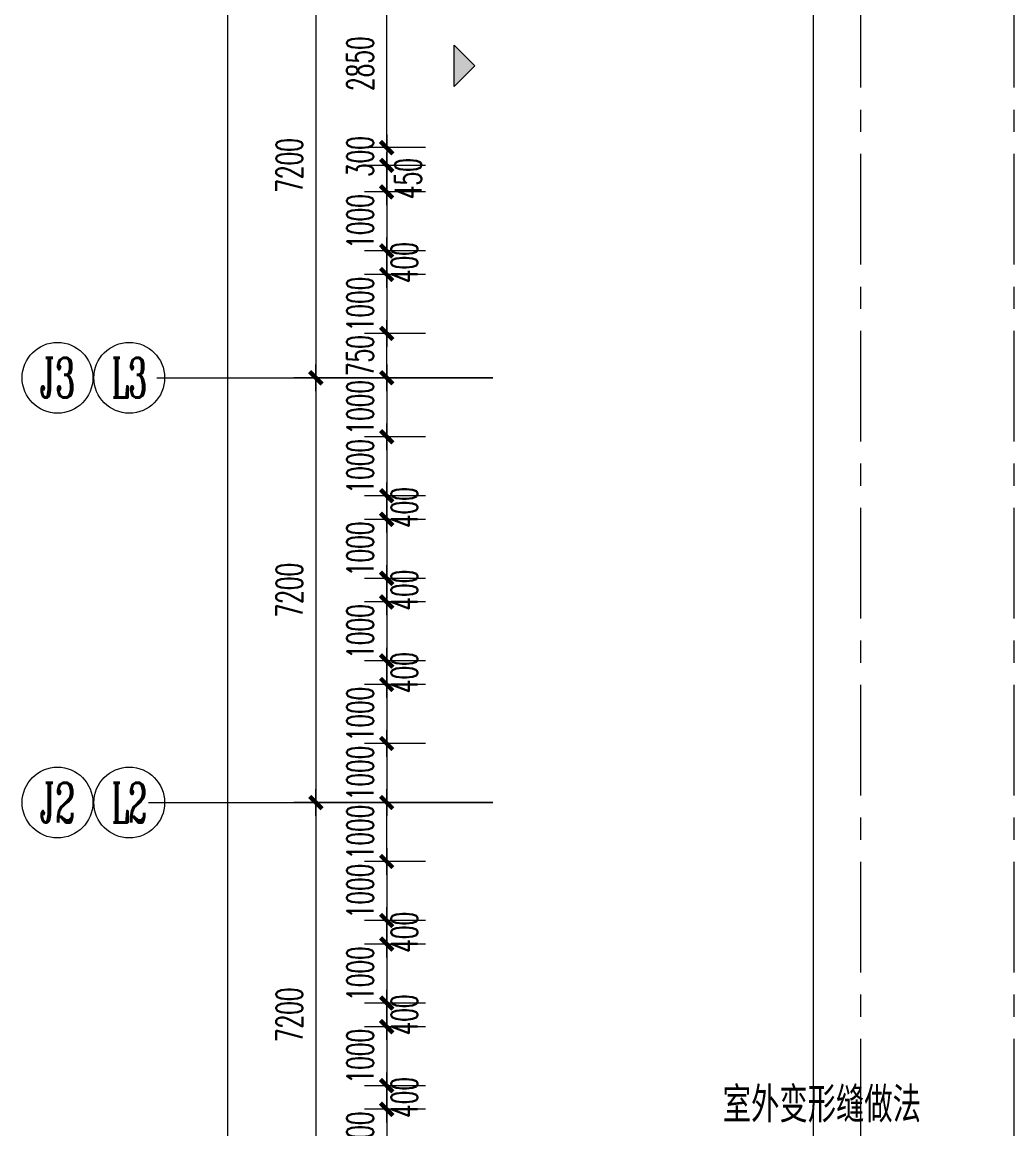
# Model space of a CAD drawing. Extents: x 2719331 to 3465925, y -270324 to -167476.
# Drawn here: x 2746770 to 2763584, y -204998 to -186237 of the extents above; entities that cross this region are included whole.
import ezdxf
from ezdxf.enums import TextEntityAlignment as Align

# ---------------------------------------------------------------- set-up
doc = ezdxf.new("R2010")
doc.units = 0
doc.header["$LTSCALE"] = 1500
doc.header["$MEASUREMENT"] = 0
doc.linetypes.add('CENTER', pattern=[2, 1.25, -0.25, 0.25, -0.25])
doc.layers.get('0').update_dxf_attribs({"linetype": 'CONTINUOUS', "lineweight": 0})
doc.layers.get('DEFPOINTS').update_dxf_attribs({"linetype": 'CONTINUOUS', "lineweight": 5})
for name, color, linetype, lineweight in [('AXIS', 7, 'CONTINUOUS', 5), ('AXIS_TEXT', 7, 'CONTINUOUS', 5), ('DOTE', 7, 'CENTER', 5), ('PUB_TEXT', 7, 'CONTINUOUS', 5), ('我的', 7, 'CONTINUOUS', 5)]:
    doc.layers.add(name, color=color, linetype=linetype, lineweight=lineweight)
doc.styles.add('COMPLEX', font='COMPLEX')
doc.styles.add('DIM_FONT', font='romans.shx', dxfattribs={"width": 0.6})
doc.styles.add('H1', font='romans.shx', dxfattribs={"width": 1.2, "bigfont": 'hztxt.shx'})
doc.dimstyles.new('DIMN150', dxfattribs={"dimscale": 1.5, "dimtxt": 300, "dimasz": 1, "dimexe": 250, "dimexo": 300, "dimgap": 150, "dimtad": 1, "dimdec": 0, "dimdsep": 46, "dimtxsty": 'DIM_FONT', "dimblk": '_DIMX', "dimcen": 2.5, "dimdle": 0.3, "dimclrd": 7, "dimclre": 256, "dimclrt": 256, "dimadec": 0, "dimazin": 0, "dimtfac": 1, "dimtdec": 0, "dimtix": 1, "dimtmove": 2, "dimatfit": 3, "dimldrblk": '_DIMX', "dimfxl": 1, "dimtvp": 1, "dimtolj": 1, "dimtzin": 0, "dimlwd": -1, "dimlwe": -1, "dimarcsym": 0})

# ---------------------------------------------------------------- blocks, each defined once
blk = doc.blocks.new('_DIMX')
blk.add_line((-150, 0), (150, 0))
at = {"const_width": 50}
blk.add_lwpolyline([(-70, -70), (70, 70)], dxfattribs=at)
blk = doc.blocks.new('*D988')
at = {"layer": 'DEFPOINTS', "color": 0, "lineweight": 25}
for p in [(2755201, -185066), (2751751, -192266), (2755201, -192266)]:
    blk.add_point(p, dxfattribs=at)
at = {"layer": '我的'}
for p, q in [((2754751, -185066), (2751376, -185066)), ((2754751, -192266), (2751376, -192266))]:
    blk.add_line(p, q, dxfattribs=at)
at = {"layer": '我的', "color": 7}
blk.add_line((2751751, -185068), (2751751, -192265), dxfattribs=at)
at = {"layer": '我的', "color": 7, "xscale": 1.5, "yscale": 1.5, "zscale": 1.5}
for p, rotation in [((2751751, -185066), 90), ((2751751, -192266), 270)]:
    blk.add_blockref('_DIMX', p, dxfattribs=dict(at, rotation=rotation))
at = {"layer": '我的', "lineweight": 0, "insert": (2751301, -188666), "char_height": 450, "attachment_point": 5, "rotation": 90, "style": 'DIM_FONT'}
blk.add_mtext('\\A1;7200', dxfattribs=at)
blk = doc.blocks.new('*D989')
at = {"layer": 'DEFPOINTS', "color": 0, "lineweight": 25}
for p in [(2755201, -192266), (2751751, -199466), (2755201, -199466)]:
    blk.add_point(p, dxfattribs=at)
at = {"layer": '我的'}
for p, q in [((2754751, -192266), (2751376, -192266)), ((2754751, -199466), (2751376, -199466))]:
    blk.add_line(p, q, dxfattribs=at)
at = {"layer": '我的', "color": 7}
blk.add_line((2751751, -192268), (2751751, -199465), dxfattribs=at)
at = {"layer": '我的', "color": 7, "xscale": 1.5, "yscale": 1.5, "zscale": 1.5}
for p, rotation in [((2751751, -192266), 90), ((2751751, -199466), 270)]:
    blk.add_blockref('_DIMX', p, dxfattribs=dict(at, rotation=rotation))
at = {"layer": '我的', "lineweight": 0, "insert": (2751301, -195866), "char_height": 450, "attachment_point": 5, "rotation": 90, "style": 'DIM_FONT'}
blk.add_mtext('\\A1;7200', dxfattribs=at)
blk = doc.blocks.new('*D990')
at = {"layer": 'DEFPOINTS', "color": 0, "lineweight": 25}
for p in [(2748461, -199466), (2748461, -206666), (2751751, -206666)]:
    blk.add_point(p, dxfattribs=at)
at = {"layer": '我的'}
for p, q in [((2748911, -199466), (2752126, -199466)), ((2748911, -206666), (2752126, -206666))]:
    blk.add_line(p, q, dxfattribs=at)
at = {"layer": '我的', "color": 7}
blk.add_line((2751751, -199468), (2751751, -206665), dxfattribs=at)
at = {"layer": '我的', "color": 7, "xscale": 1.5, "yscale": 1.5, "zscale": 1.5}
for p, rotation in [((2751751, -199466), 90), ((2751751, -206666), 270)]:
    blk.add_blockref('_DIMX', p, dxfattribs=dict(at, rotation=rotation))
at = {"layer": '我的', "lineweight": 0, "insert": (2751301, -203066), "char_height": 450, "attachment_point": 5, "rotation": 90, "style": 'DIM_FONT'}
blk.add_mtext('\\A1;7200', dxfattribs=at)
blk = doc.blocks.new('_AXISO')
blk.add_circle((0, 0), 0.5)
at = {"layer": 'AXIS_TEXT', "style": 'COMPLEX', "width": 1.041667}
blk.add_attdef('A', text='', height=0.56, dxfattribs=at).set_placement((-0.25, -0.28), (0.25, -0.28), align=Align.FIT)
blk = doc.blocks.new('*D955')
at = {"layer": 'DEFPOINTS', "color": 0, "lineweight": 25}
for p in [(2754057, -188365), (2752951, -188666), (2754057, -188666)]:
    blk.add_point(p, dxfattribs=at)
at = {"layer": '我的'}
for p, q in [((2753607, -188365), (2752576, -188365)), ((2753607, -188666), (2752576, -188666))]:
    blk.add_line(p, q, dxfattribs=at)
at = {"layer": '我的', "color": 7}
for p, q in [((2752951, -188364), (2752951, -188362)), ((2752951, -188365), (2752951, -188666)), ((2752951, -188668), (2752951, -188669))]:
    blk.add_line(p, q, dxfattribs=at)
at = {"layer": '我的', "color": 7, "xscale": 1.5, "yscale": 1.5, "zscale": 1.5}
for p, rotation in [((2752951, -188365), 270), ((2752951, -188666), 90)]:
    blk.add_blockref('_DIMX', p, dxfattribs=dict(at, rotation=rotation))
at = {"layer": '我的', "lineweight": 0, "insert": (2752501, -188516), "char_height": 450, "attachment_point": 5, "rotation": 90, "style": 'DIM_FONT'}
blk.add_mtext('\\A1;300', dxfattribs=at)
blk = doc.blocks.new('*D956')
at = {"layer": 'DEFPOINTS', "color": 0, "lineweight": 25}
for p in [(2752951, -185516), (2754057, -185516), (2754057, -188365)]:
    blk.add_point(p, dxfattribs=at)
at = {"layer": '我的'}
for p, q in [((2753607, -185516), (2752576, -185516)), ((2753607, -188365), (2752576, -188365))]:
    blk.add_line(p, q, dxfattribs=at)
at = {"layer": '我的', "color": 7}
blk.add_line((2752951, -188364), (2752951, -185518), dxfattribs=at)
at = {"layer": '我的', "color": 7, "xscale": 1.5, "yscale": 1.5, "zscale": 1.5}
for p, rotation in [((2752951, -185516), 90), ((2752951, -188365), 270)]:
    blk.add_blockref('_DIMX', p, dxfattribs=dict(at, rotation=rotation))
at = {"layer": '我的', "lineweight": 0, "insert": (2752501, -186941), "char_height": 450, "attachment_point": 5, "rotation": 90, "style": 'DIM_FONT'}
blk.add_mtext('\\A1;2850', dxfattribs=at)
blk = doc.blocks.new('*D957')
at = {"layer": 'DEFPOINTS', "color": 0, "lineweight": 25}
for p in [(2754057, -189115), (2752951, -190115), (2754057, -190115)]:
    blk.add_point(p, dxfattribs=at)
at = {"layer": '我的'}
for p, q in [((2753607, -189115), (2752576, -189115)), ((2753607, -190115), (2752576, -190115))]:
    blk.add_line(p, q, dxfattribs=at)
at = {"layer": '我的', "color": 7}
for p, q in [((2752951, -189114), (2752951, -189112)), ((2752951, -189115), (2752951, -190115)), ((2752951, -190117), (2752951, -190118))]:
    blk.add_line(p, q, dxfattribs=at)
at = {"layer": '我的', "color": 7, "xscale": 1.5, "yscale": 1.5, "zscale": 1.5}
for p, rotation in [((2752951, -189115), 270), ((2752951, -190115), 90)]:
    blk.add_blockref('_DIMX', p, dxfattribs=dict(at, rotation=rotation))
at = {"layer": '我的', "lineweight": 0, "insert": (2752501, -189615), "char_height": 450, "attachment_point": 5, "rotation": 90, "style": 'DIM_FONT'}
blk.add_mtext('\\A1;1000', dxfattribs=at)
blk = doc.blocks.new('*D958')
at = {"layer": 'DEFPOINTS', "color": 0, "lineweight": 25}
for p in [(2754057, -190115), (2752951, -190515), (2754057, -190515)]:
    blk.add_point(p, dxfattribs=at)
at = {"layer": '我的'}
for p, q in [((2753607, -190115), (2752576, -190115)), ((2753607, -190515), (2752576, -190515))]:
    blk.add_line(p, q, dxfattribs=at)
at = {"layer": '我的', "color": 7}
for p, q in [((2752951, -190114), (2752951, -190112)), ((2752951, -190115), (2752951, -190515)), ((2752951, -190517), (2752951, -190518))]:
    blk.add_line(p, q, dxfattribs=at)
at = {"layer": '我的', "color": 7, "xscale": 1.5, "yscale": 1.5, "zscale": 1.5}
for p, rotation in [((2752951, -190115), 270), ((2752951, -190515), 90)]:
    blk.add_blockref('_DIMX', p, dxfattribs=dict(at, rotation=rotation))
at = {"layer": '我的', "lineweight": 0, "insert": (2753251, -190315), "char_height": 450, "attachment_point": 5, "rotation": 90, "style": 'DIM_FONT'}
blk.add_mtext('\\A1;400', dxfattribs=at)
blk = doc.blocks.new('*D959')
at = {"layer": 'DEFPOINTS', "color": 0, "lineweight": 25}
for p in [(2754057, -190515), (2752951, -191515), (2754057, -191515)]:
    blk.add_point(p, dxfattribs=at)
at = {"layer": '我的'}
for p, q in [((2753607, -190515), (2752576, -190515)), ((2753607, -191515), (2752576, -191515))]:
    blk.add_line(p, q, dxfattribs=at)
at = {"layer": '我的', "color": 7}
for p, q in [((2752951, -190514), (2752951, -190512)), ((2752951, -190515), (2752951, -191515)), ((2752951, -191517), (2752951, -191518))]:
    blk.add_line(p, q, dxfattribs=at)
at = {"layer": '我的', "color": 7, "xscale": 1.5, "yscale": 1.5, "zscale": 1.5}
for p, rotation in [((2752951, -190515), 270), ((2752951, -191515), 90)]:
    blk.add_blockref('_DIMX', p, dxfattribs=dict(at, rotation=rotation))
at = {"layer": '我的', "lineweight": 0, "insert": (2752501, -191015), "char_height": 450, "attachment_point": 5, "rotation": 90, "style": 'DIM_FONT'}
blk.add_mtext('\\A1;1000', dxfattribs=at)
blk = doc.blocks.new('*D960')
at = {"layer": 'DEFPOINTS', "color": 0, "lineweight": 25}
for p in [(2754057, -193266), (2752951, -194266), (2754057, -194266)]:
    blk.add_point(p, dxfattribs=at)
at = {"layer": '我的'}
for p, q in [((2753607, -193266), (2752576, -193266)), ((2753607, -194266), (2752576, -194266))]:
    blk.add_line(p, q, dxfattribs=at)
at = {"layer": '我的', "color": 7}
for p, q in [((2752951, -193265), (2752951, -193263)), ((2752951, -193266), (2752951, -194266)), ((2752951, -194268), (2752951, -194269))]:
    blk.add_line(p, q, dxfattribs=at)
at = {"layer": '我的', "color": 7, "xscale": 1.5, "yscale": 1.5, "zscale": 1.5}
for p, rotation in [((2752951, -193266), 270), ((2752951, -194266), 90)]:
    blk.add_blockref('_DIMX', p, dxfattribs=dict(at, rotation=rotation))
at = {"layer": '我的', "lineweight": 0, "insert": (2752501, -193766), "char_height": 450, "attachment_point": 5, "rotation": 90, "style": 'DIM_FONT'}
blk.add_mtext('\\A1;1000', dxfattribs=at)
blk = doc.blocks.new('*D961')
at = {"layer": 'DEFPOINTS', "color": 0, "lineweight": 25}
for p in [(2754057, -194266), (2752951, -194666), (2754057, -194666)]:
    blk.add_point(p, dxfattribs=at)
at = {"layer": '我的'}
for p, q in [((2753607, -194266), (2752576, -194266)), ((2753607, -194666), (2752576, -194666))]:
    blk.add_line(p, q, dxfattribs=at)
at = {"layer": '我的', "color": 7}
for p, q in [((2752951, -194265), (2752951, -194263)), ((2752951, -194266), (2752951, -194666)), ((2752951, -194668), (2752951, -194669))]:
    blk.add_line(p, q, dxfattribs=at)
at = {"layer": '我的', "color": 7, "xscale": 1.5, "yscale": 1.5, "zscale": 1.5}
for p, rotation in [((2752951, -194266), 270), ((2752951, -194666), 90)]:
    blk.add_blockref('_DIMX', p, dxfattribs=dict(at, rotation=rotation))
at = {"layer": '我的', "lineweight": 0, "insert": (2753251, -194466), "char_height": 450, "attachment_point": 5, "rotation": 90, "style": 'DIM_FONT'}
blk.add_mtext('\\A1;400', dxfattribs=at)
blk = doc.blocks.new('*D962')
at = {"layer": 'DEFPOINTS', "color": 0, "lineweight": 25}
for p in [(2754057, -194666), (2752951, -195666), (2754057, -195666)]:
    blk.add_point(p, dxfattribs=at)
at = {"layer": '我的'}
for p, q in [((2753607, -194666), (2752576, -194666)), ((2753607, -195666), (2752576, -195666))]:
    blk.add_line(p, q, dxfattribs=at)
at = {"layer": '我的', "color": 7}
for p, q in [((2752951, -194665), (2752951, -194663)), ((2752951, -194666), (2752951, -195666)), ((2752951, -195668), (2752951, -195669))]:
    blk.add_line(p, q, dxfattribs=at)
at = {"layer": '我的', "color": 7, "xscale": 1.5, "yscale": 1.5, "zscale": 1.5}
for p, rotation in [((2752951, -194666), 270), ((2752951, -195666), 90)]:
    blk.add_blockref('_DIMX', p, dxfattribs=dict(at, rotation=rotation))
at = {"layer": '我的', "lineweight": 0, "insert": (2752501, -195166), "char_height": 450, "attachment_point": 5, "rotation": 90, "style": 'DIM_FONT'}
blk.add_mtext('\\A1;1000', dxfattribs=at)
blk = doc.blocks.new('*D963')
at = {"layer": 'DEFPOINTS', "color": 0, "lineweight": 25}
for p in [(2754057, -195666), (2752951, -196066), (2754057, -196066)]:
    blk.add_point(p, dxfattribs=at)
at = {"layer": '我的'}
for p, q in [((2753607, -195666), (2752576, -195666)), ((2753607, -196066), (2752576, -196066))]:
    blk.add_line(p, q, dxfattribs=at)
at = {"layer": '我的', "color": 7}
for p, q in [((2752951, -195665), (2752951, -195663)), ((2752951, -195666), (2752951, -196066)), ((2752951, -196068), (2752951, -196069))]:
    blk.add_line(p, q, dxfattribs=at)
at = {"layer": '我的', "color": 7, "xscale": 1.5, "yscale": 1.5, "zscale": 1.5}
for p, rotation in [((2752951, -195666), 270), ((2752951, -196066), 90)]:
    blk.add_blockref('_DIMX', p, dxfattribs=dict(at, rotation=rotation))
at = {"layer": '我的', "lineweight": 0, "insert": (2753251, -195866), "char_height": 450, "attachment_point": 5, "rotation": 90, "style": 'DIM_FONT'}
blk.add_mtext('\\A1;400', dxfattribs=at)
blk = doc.blocks.new('*D964')
at = {"layer": 'DEFPOINTS', "color": 0, "lineweight": 25}
for p in [(2754057, -196066), (2752951, -197066), (2754057, -197066)]:
    blk.add_point(p, dxfattribs=at)
at = {"layer": '我的'}
for p, q in [((2753607, -196066), (2752576, -196066)), ((2753607, -197066), (2752576, -197066))]:
    blk.add_line(p, q, dxfattribs=at)
at = {"layer": '我的', "color": 7}
for p, q in [((2752951, -196065), (2752951, -196063)), ((2752951, -196066), (2752951, -197066)), ((2752951, -197068), (2752951, -197069))]:
    blk.add_line(p, q, dxfattribs=at)
at = {"layer": '我的', "color": 7, "xscale": 1.5, "yscale": 1.5, "zscale": 1.5}
for p, rotation in [((2752951, -196066), 270), ((2752951, -197066), 90)]:
    blk.add_blockref('_DIMX', p, dxfattribs=dict(at, rotation=rotation))
at = {"layer": '我的', "lineweight": 0, "insert": (2752501, -196566), "char_height": 450, "attachment_point": 5, "rotation": 90, "style": 'DIM_FONT'}
blk.add_mtext('\\A1;1000', dxfattribs=at)
blk = doc.blocks.new('*D965')
at = {"layer": 'DEFPOINTS', "color": 0, "lineweight": 25}
for p in [(2754057, -197066), (2752951, -197466), (2754057, -197466)]:
    blk.add_point(p, dxfattribs=at)
at = {"layer": '我的'}
for p, q in [((2753607, -197066), (2752576, -197066)), ((2753607, -197466), (2752576, -197466))]:
    blk.add_line(p, q, dxfattribs=at)
at = {"layer": '我的', "color": 7}
for p, q in [((2752951, -197065), (2752951, -197063)), ((2752951, -197066), (2752951, -197466)), ((2752951, -197468), (2752951, -197469))]:
    blk.add_line(p, q, dxfattribs=at)
at = {"layer": '我的', "color": 7, "xscale": 1.5, "yscale": 1.5, "zscale": 1.5}
for p, rotation in [((2752951, -197066), 270), ((2752951, -197466), 90)]:
    blk.add_blockref('_DIMX', p, dxfattribs=dict(at, rotation=rotation))
at = {"layer": '我的', "lineweight": 0, "insert": (2753251, -197266), "char_height": 450, "attachment_point": 5, "rotation": 90, "style": 'DIM_FONT'}
blk.add_mtext('\\A1;400', dxfattribs=at)
blk = doc.blocks.new('*D966')
at = {"layer": 'DEFPOINTS', "color": 0, "lineweight": 25}
for p in [(2754057, -197466), (2752951, -198466), (2754057, -198466)]:
    blk.add_point(p, dxfattribs=at)
at = {"layer": '我的'}
for p, q in [((2753607, -197466), (2752576, -197466)), ((2753607, -198466), (2752576, -198466))]:
    blk.add_line(p, q, dxfattribs=at)
at = {"layer": '我的', "color": 7}
for p, q in [((2752951, -197465), (2752951, -197463)), ((2752951, -197466), (2752951, -198466)), ((2752951, -198468), (2752951, -198469))]:
    blk.add_line(p, q, dxfattribs=at)
at = {"layer": '我的', "color": 7, "xscale": 1.5, "yscale": 1.5, "zscale": 1.5}
for p, rotation in [((2752951, -197466), 270), ((2752951, -198466), 90)]:
    blk.add_blockref('_DIMX', p, dxfattribs=dict(at, rotation=rotation))
at = {"layer": '我的', "lineweight": 0, "insert": (2752501, -197966), "char_height": 450, "attachment_point": 5, "rotation": 90, "style": 'DIM_FONT'}
blk.add_mtext('\\A1;1000', dxfattribs=at)
blk = doc.blocks.new('*D967')
at = {"layer": 'DEFPOINTS', "color": 0, "lineweight": 25}
for p in [(2754057, -198466), (2752951, -199466), (2754057, -199466)]:
    blk.add_point(p, dxfattribs=at)
at = {"layer": '我的'}
for p, q in [((2753607, -198466), (2752576, -198466)), ((2753607, -199466), (2752576, -199466))]:
    blk.add_line(p, q, dxfattribs=at)
at = {"layer": '我的', "color": 7}
for p, q in [((2752951, -198465), (2752951, -198463)), ((2752951, -198466), (2752951, -199466)), ((2752951, -199468), (2752951, -199469))]:
    blk.add_line(p, q, dxfattribs=at)
at = {"layer": '我的', "color": 7, "xscale": 1.5, "yscale": 1.5, "zscale": 1.5}
for p, rotation in [((2752951, -198466), 270), ((2752951, -199466), 90)]:
    blk.add_blockref('_DIMX', p, dxfattribs=dict(at, rotation=rotation))
at = {"layer": '我的', "lineweight": 0, "insert": (2752501, -198966), "char_height": 450, "attachment_point": 5, "rotation": 90, "style": 'DIM_FONT'}
blk.add_mtext('\\A1;1000', dxfattribs=at)
blk = doc.blocks.new('*D968')
at = {"layer": 'DEFPOINTS', "color": 0, "lineweight": 25}
for p in [(2754057, -200466), (2752951, -201466), (2754057, -201466)]:
    blk.add_point(p, dxfattribs=at)
at = {"layer": '我的'}
for p, q in [((2753607, -200466), (2752576, -200466)), ((2753607, -201466), (2752576, -201466))]:
    blk.add_line(p, q, dxfattribs=at)
at = {"layer": '我的', "color": 7}
for p, q in [((2752951, -200465), (2752951, -200463)), ((2752951, -200466), (2752951, -201466)), ((2752951, -201468), (2752951, -201469))]:
    blk.add_line(p, q, dxfattribs=at)
at = {"layer": '我的', "color": 7, "xscale": 1.5, "yscale": 1.5, "zscale": 1.5}
for p, rotation in [((2752951, -200466), 270), ((2752951, -201466), 90)]:
    blk.add_blockref('_DIMX', p, dxfattribs=dict(at, rotation=rotation))
at = {"layer": '我的', "lineweight": 0, "insert": (2752501, -200966), "char_height": 450, "attachment_point": 5, "rotation": 90, "style": 'DIM_FONT'}
blk.add_mtext('\\A1;1000', dxfattribs=at)
blk = doc.blocks.new('*D969')
at = {"layer": 'DEFPOINTS', "color": 0, "lineweight": 25}
for p in [(2754057, -201466), (2752951, -201866), (2754057, -201866)]:
    blk.add_point(p, dxfattribs=at)
at = {"layer": '我的'}
for p, q in [((2753607, -201466), (2752576, -201466)), ((2753607, -201866), (2752576, -201866))]:
    blk.add_line(p, q, dxfattribs=at)
at = {"layer": '我的', "color": 7}
for p, q in [((2752951, -201465), (2752951, -201463)), ((2752951, -201466), (2752951, -201866)), ((2752951, -201868), (2752951, -201869))]:
    blk.add_line(p, q, dxfattribs=at)
at = {"layer": '我的', "color": 7, "xscale": 1.5, "yscale": 1.5, "zscale": 1.5}
for p, rotation in [((2752951, -201466), 270), ((2752951, -201866), 90)]:
    blk.add_blockref('_DIMX', p, dxfattribs=dict(at, rotation=rotation))
at = {"layer": '我的', "lineweight": 0, "insert": (2753251, -201666), "char_height": 450, "attachment_point": 5, "rotation": 90, "style": 'DIM_FONT'}
blk.add_mtext('\\A1;400', dxfattribs=at)
blk = doc.blocks.new('*D970')
at = {"layer": 'DEFPOINTS', "color": 0, "lineweight": 25}
for p in [(2754057, -201866), (2752951, -202866), (2754057, -202866)]:
    blk.add_point(p, dxfattribs=at)
at = {"layer": '我的'}
for p, q in [((2753607, -201866), (2752576, -201866)), ((2753607, -202866), (2752576, -202866))]:
    blk.add_line(p, q, dxfattribs=at)
at = {"layer": '我的', "color": 7}
for p, q in [((2752951, -201865), (2752951, -201863)), ((2752951, -201866), (2752951, -202866)), ((2752951, -202868), (2752951, -202869))]:
    blk.add_line(p, q, dxfattribs=at)
at = {"layer": '我的', "color": 7, "xscale": 1.5, "yscale": 1.5, "zscale": 1.5}
for p, rotation in [((2752951, -201866), 270), ((2752951, -202866), 90)]:
    blk.add_blockref('_DIMX', p, dxfattribs=dict(at, rotation=rotation))
at = {"layer": '我的', "lineweight": 0, "insert": (2752501, -202366), "char_height": 450, "attachment_point": 5, "rotation": 90, "style": 'DIM_FONT'}
blk.add_mtext('\\A1;1000', dxfattribs=at)
blk = doc.blocks.new('*D971')
at = {"layer": 'DEFPOINTS', "color": 0, "lineweight": 25}
for p in [(2754057, -202866), (2752951, -203266), (2754057, -203266)]:
    blk.add_point(p, dxfattribs=at)
at = {"layer": '我的'}
for p, q in [((2753607, -202866), (2752576, -202866)), ((2753607, -203266), (2752576, -203266))]:
    blk.add_line(p, q, dxfattribs=at)
at = {"layer": '我的', "color": 7}
for p, q in [((2752951, -202865), (2752951, -202863)), ((2752951, -202866), (2752951, -203266)), ((2752951, -203268), (2752951, -203269))]:
    blk.add_line(p, q, dxfattribs=at)
at = {"layer": '我的', "color": 7, "xscale": 1.5, "yscale": 1.5, "zscale": 1.5}
for p, rotation in [((2752951, -202866), 270), ((2752951, -203266), 90)]:
    blk.add_blockref('_DIMX', p, dxfattribs=dict(at, rotation=rotation))
at = {"layer": '我的', "lineweight": 0, "insert": (2753251, -203066), "char_height": 450, "attachment_point": 5, "rotation": 90, "style": 'DIM_FONT'}
blk.add_mtext('\\A1;400', dxfattribs=at)
blk = doc.blocks.new('*D972')
at = {"layer": 'DEFPOINTS', "color": 0, "lineweight": 25}
for p in [(2754057, -203266), (2752951, -204266), (2754057, -204266)]:
    blk.add_point(p, dxfattribs=at)
at = {"layer": '我的'}
for p, q in [((2753607, -203266), (2752576, -203266)), ((2753607, -204266), (2752576, -204266))]:
    blk.add_line(p, q, dxfattribs=at)
at = {"layer": '我的', "color": 7}
for p, q in [((2752951, -203265), (2752951, -203263)), ((2752951, -203266), (2752951, -204266)), ((2752951, -204268), (2752951, -204269))]:
    blk.add_line(p, q, dxfattribs=at)
at = {"layer": '我的', "color": 7, "xscale": 1.5, "yscale": 1.5, "zscale": 1.5}
for p, rotation in [((2752951, -203266), 270), ((2752951, -204266), 90)]:
    blk.add_blockref('_DIMX', p, dxfattribs=dict(at, rotation=rotation))
at = {"layer": '我的', "lineweight": 0, "insert": (2752501, -203766), "char_height": 450, "attachment_point": 5, "rotation": 90, "style": 'DIM_FONT'}
blk.add_mtext('\\A1;1000', dxfattribs=at)
blk = doc.blocks.new('*D973')
at = {"layer": 'DEFPOINTS', "color": 0, "lineweight": 25}
for p in [(2754057, -204266), (2752951, -204666), (2754057, -204666)]:
    blk.add_point(p, dxfattribs=at)
at = {"layer": '我的'}
for p, q in [((2753607, -204266), (2752576, -204266)), ((2753607, -204666), (2752576, -204666))]:
    blk.add_line(p, q, dxfattribs=at)
at = {"layer": '我的', "color": 7}
for p, q in [((2752951, -204265), (2752951, -204263)), ((2752951, -204266), (2752951, -204666)), ((2752951, -204668), (2752951, -204669))]:
    blk.add_line(p, q, dxfattribs=at)
at = {"layer": '我的', "color": 7, "xscale": 1.5, "yscale": 1.5, "zscale": 1.5}
for p, rotation in [((2752951, -204266), 270), ((2752951, -204666), 90)]:
    blk.add_blockref('_DIMX', p, dxfattribs=dict(at, rotation=rotation))
at = {"layer": '我的', "lineweight": 0, "insert": (2753251, -204466), "char_height": 450, "attachment_point": 5, "rotation": 90, "style": 'DIM_FONT'}
blk.add_mtext('\\A1;400', dxfattribs=at)
blk = doc.blocks.new('*D974')
at = {"layer": 'DEFPOINTS', "color": 0, "lineweight": 25}
for p in [(2754057, -204666), (2752951, -205666), (2754057, -205666)]:
    blk.add_point(p, dxfattribs=at)
at = {"layer": '我的'}
for p, q in [((2753607, -204666), (2752576, -204666)), ((2753607, -205666), (2752576, -205666))]:
    blk.add_line(p, q, dxfattribs=at)
at = {"layer": '我的', "color": 7}
for p, q in [((2752951, -204665), (2752951, -204663)), ((2752951, -204666), (2752951, -205666)), ((2752951, -205668), (2752951, -205669))]:
    blk.add_line(p, q, dxfattribs=at)
at = {"layer": '我的', "color": 7, "xscale": 1.5, "yscale": 1.5, "zscale": 1.5}
for p, rotation in [((2752951, -204666), 270), ((2752951, -205666), 90)]:
    blk.add_blockref('_DIMX', p, dxfattribs=dict(at, rotation=rotation))
at = {"layer": '我的', "lineweight": 0, "insert": (2752501, -205166), "char_height": 450, "attachment_point": 5, "rotation": 90, "style": 'DIM_FONT'}
blk.add_mtext('\\A1;1000', dxfattribs=at)
blk = doc.blocks.new('*D1000')
at = {"layer": 'DEFPOINTS', "color": 0, "lineweight": 25}
for p in [(2752951, -191516), (2754057, -191516), (2754057, -192266)]:
    blk.add_point(p, dxfattribs=at)
at = {"layer": '我的'}
for p, q in [((2753607, -191516), (2752576, -191516)), ((2753607, -192266), (2752576, -192266))]:
    blk.add_line(p, q, dxfattribs=at)
at = {"layer": '我的', "color": 7}
for p, q in [((2752951, -191515), (2752951, -191513)), ((2752951, -192266), (2752951, -191516)), ((2752951, -192268), (2752951, -192269))]:
    blk.add_line(p, q, dxfattribs=at)
at = {"layer": '我的', "color": 7, "xscale": 1.5, "yscale": 1.5, "zscale": 1.5}
for p, rotation in [((2752951, -191516), 270), ((2752951, -192266), 90)]:
    blk.add_blockref('_DIMX', p, dxfattribs=dict(at, rotation=rotation))
at = {"layer": '我的', "lineweight": 0, "insert": (2752501, -191891), "char_height": 450, "attachment_point": 5, "rotation": 90, "style": 'DIM_FONT'}
blk.add_mtext('\\A1;750', dxfattribs=at)
blk = doc.blocks.new('*D1493')
at = {"layer": 'DEFPOINTS', "color": 0, "lineweight": 25}
for p in [(2754751, -178616), (2750251, -242016), (2754751, -242016)]:
    blk.add_point(p, dxfattribs=at)
at = {"layer": '我的'}
for p, q in [((2754301, -178616), (2749876, -178616)), ((2754301, -242016), (2749876, -242016))]:
    blk.add_line(p, q, dxfattribs=at)
at = {"layer": '我的', "color": 7}
blk.add_line((2750251, -178618), (2750251, -242015), dxfattribs=at)
at = {"layer": '我的', "color": 7, "xscale": 1.5, "yscale": 1.5, "zscale": 1.5}
for p, rotation in [((2750251, -178616), 90), ((2750251, -242016), 270)]:
    blk.add_blockref('_DIMX', p, dxfattribs=dict(at, rotation=rotation))
at = {"layer": '我的', "lineweight": 0, "insert": (2749801, -210316), "char_height": 450, "attachment_point": 5, "rotation": 90, "style": 'DIM_FONT'}
blk.add_mtext('\\A1;63400', dxfattribs=at)
blk = doc.blocks.new('*D1753')
at = {"layer": 'DEFPOINTS', "color": 0, "lineweight": 25}
for p in [(2754057, -192266), (2752951, -193266), (2754057, -193266)]:
    blk.add_point(p, dxfattribs=at)
at = {"layer": '我的'}
for p, q in [((2753607, -192266), (2752576, -192266)), ((2753607, -193266), (2752576, -193266))]:
    blk.add_line(p, q, dxfattribs=at)
at = {"layer": '我的', "color": 7}
for p, q in [((2752951, -192265), (2752951, -192263)), ((2752951, -192266), (2752951, -193266)), ((2752951, -193268), (2752951, -193269))]:
    blk.add_line(p, q, dxfattribs=at)
at = {"layer": '我的', "color": 7, "xscale": 1.5, "yscale": 1.5, "zscale": 1.5}
for p, rotation in [((2752951, -192266), 270), ((2752951, -193266), 90)]:
    blk.add_blockref('_DIMX', p, dxfattribs=dict(at, rotation=rotation))
at = {"layer": '我的', "lineweight": 0, "insert": (2752501, -192766), "char_height": 450, "attachment_point": 5, "rotation": 90, "style": 'DIM_FONT'}
blk.add_mtext('\\A1;1000', dxfattribs=at)
blk = doc.blocks.new('*D1754')
at = {"layer": 'DEFPOINTS', "color": 0, "lineweight": 25}
for p in [(2752951, -199466), (2754057, -199466), (2754057, -200466)]:
    blk.add_point(p, dxfattribs=at)
at = {"layer": '我的'}
for p, q in [((2753607, -199466), (2752576, -199466)), ((2753607, -200466), (2752576, -200466))]:
    blk.add_line(p, q, dxfattribs=at)
at = {"layer": '我的', "color": 7}
for p, q in [((2752951, -199465), (2752951, -199463)), ((2752951, -200466), (2752951, -199466)), ((2752951, -200468), (2752951, -200469))]:
    blk.add_line(p, q, dxfattribs=at)
at = {"layer": '我的', "color": 7, "xscale": 1.5, "yscale": 1.5, "zscale": 1.5}
for p, rotation in [((2752951, -199466), 270), ((2752951, -200466), 90)]:
    blk.add_blockref('_DIMX', p, dxfattribs=dict(at, rotation=rotation))
at = {"layer": '我的', "lineweight": 0, "insert": (2752501, -199966), "char_height": 450, "attachment_point": 5, "rotation": 90, "style": 'DIM_FONT'}
blk.add_mtext('\\A1;1000', dxfattribs=at)
blk = doc.blocks.new('*D888')
at = {"layer": 'DEFPOINTS', "color": 0, "lineweight": 25}
for p in [(2754057, -188666), (2752951, -189115), (2754057, -189115)]:
    blk.add_point(p, dxfattribs=at)
at = {"layer": '我的'}
for p, q in [((2753607, -188666), (2752576, -188666)), ((2753607, -189115), (2752576, -189115))]:
    blk.add_line(p, q, dxfattribs=at)
at = {"layer": '我的', "color": 7}
for p, q in [((2752951, -188665), (2752951, -188663)), ((2752951, -188666), (2752951, -189115)), ((2752951, -189117), (2752951, -189118))]:
    blk.add_line(p, q, dxfattribs=at)
at = {"layer": '我的', "color": 7, "xscale": 1.5, "yscale": 1.5, "zscale": 1.5}
for p, rotation in [((2752951, -188666), 270), ((2752951, -189115), 90)]:
    blk.add_blockref('_DIMX', p, dxfattribs=dict(at, rotation=rotation))
at = {"layer": '我的', "lineweight": 0, "insert": (2753316, -188891), "char_height": 450, "attachment_point": 5, "rotation": 90, "style": 'DIM_FONT'}
blk.add_mtext('\\A1;450', dxfattribs=at)

msp = doc.modelspace()

# ---------------------------------------------------------------- hatches: boundary and pattern name
at = {"layer": '我的', "lineweight": 0}
msp.add_hatch(color=256, dxfattribs=at).paths.add_polyline_path([(2754447.7, -186977.3), (2754097.2, -186626.6), (2754097.2, -187328.1)])

# ---------------------------------------------------------------- linework, layer by layer
at = {"layer": 'DOTE', "lineweight": 0}
for p, q in [((2760984.1, -176471.8), (2760984, -243238.7)), ((2763584.1, -176471.8), (2763584.1, -221466.3))]:
    msp.add_line(p, q, dxfattribs=at)
at = {"layer": '我的', "lineweight": 0}
for p, q in [((2760184.1, -176471.8), (2760184, -247642.2)), ((2754447.7, -186977.3), (2754097.2, -186626.6)), ((2754447.7, -186977.3), (2754097.2, -187328.1)), ((2749051.3, -192266.3), (2754751.3, -192266.3)), ((2749051.3, -199466.3), (2754751.3, -199466.3))]:
    msp.add_line(p, q, dxfattribs=at)
msp.add_lwpolyline([(2754097.2, -187328.1), (2754097.2, -186626.6)], dxfattribs=at)

# ---------------------------------------------------------------- block references
at = {"layer": 'AXIS', "lineweight": 0}
ref = msp.add_blockref('_AXISO', (2747370.4, -192266.3), dxfattribs=dict(at, xscale=1200, yscale=1200, zscale=1200))
ref.add_attrib('A', 'J3', dxfattribs={"layer": 'AXIS_TEXT', "height": 672, "style": 'COMPLEX', "width": 0.646552}).set_placement((2747070.4, -192602.3), (2747670.4, -192602.3), align=Align.FIT)
ref = msp.add_blockref('_AXISO', (2748586.4, -192266.3), dxfattribs=dict(at, xscale=1200, yscale=1200, zscale=1200))
ref.add_attrib('A', 'L3', dxfattribs={"layer": 'AXIS_TEXT', "height": 672, "style": 'COMPLEX', "width": 0.585938}).set_placement((2748286.4, -192602.3), (2748886.4, -192602.3), align=Align.FIT)
ref = msp.add_blockref('_AXISO', (2747370.4, -199466.3), dxfattribs=dict(at, xscale=1200, yscale=1200, zscale=1200))
ref.add_attrib('A', 'J2', dxfattribs={"layer": 'AXIS_TEXT', "height": 672, "style": 'COMPLEX', "width": 0.646552}).set_placement((2747070.4, -199802.3), (2747670.4, -199802.3), align=Align.FIT)
ref = msp.add_blockref('_AXISO', (2748586.4, -199466.3), dxfattribs=dict(at, xscale=1200, yscale=1200, zscale=1200))
ref.add_attrib('A', 'L2', dxfattribs={"layer": 'AXIS_TEXT', "height": 672, "style": 'COMPLEX', "width": 0.585937}).set_placement((2748286.4, -199802.3), (2748886.4, -199802.3), align=Align.FIT)

# ---------------------------------------------------------------- texts
at = {"layer": 'PUB_TEXT', "lineweight": 0, "style": 'H1', "width": 0.8}
msp.add_text('室外变形缝做法', height=600, dxfattribs=at).set_placement((2758649, -204889.5))

# ---------------------------------------------------------------- dimensions: what is measured, and where the dimension line sits
at = {"layer": '我的', "lineweight": 0}
dim = msp.add_aligned_dim(p1=(2754751.3, -178616.3), p2=(2754751.3, -242016.3), distance=-4500, dimstyle='DIMN150', dxfattribs=at)
dim.commit()
dim.dimension.update_dxf_attribs({"geometry": '*D1493', "text_midpoint": (2749801.3, -210316.3)})
for base, p1, p2, picture, middle in [((2751751.3, -192266.3), (2755201.3, -185066.3), (2755201.3, -192266.3), '*D988', (2751301.3, -188666.3)), ((2752951.3, -190115.4), (2754056.6, -189115.4), (2754056.6, -190115.4), '*D957', (2752501.3, -189615.4)), ((2752951.3, -191515.4), (2754056.6, -190515.4), (2754056.6, -191515.4), '*D959', (2752501.3, -191015.4)), ((2752951.3, -191516.3), (2754056.6, -192266.3), (2754056.6, -191516.3), '*D1000', (2752501.3, -191891.3)), ((2751751.3, -199466.3), (2755201.3, -192266.3), (2755201.3, -199466.3), '*D989', (2751301.3, -195866.3)), ((2752951.3, -193266.3), (2754056.6, -192266.3), (2754056.6, -193266.3), '*D1753', (2752501.3, -192766.3)), ((2752951.3, -194266.3), (2754056.6, -193266.3), (2754056.6, -194266.3), '*D960', (2752501.3, -193766.3)), ((2752951.3, -195666.3), (2754056.6, -194666.3), (2754056.6, -195666.3), '*D962', (2752501.3, -195166.3)), ((2752951.3, -197066.3), (2754056.6, -196066.3), (2754056.6, -197066.3), '*D964', (2752501.3, -196566.3)), ((2752951.3, -198466.3), (2754056.6, -197466.3), (2754056.6, -198466.3), '*D966', (2752501.3, -197966.3)), ((2752951.3, -199466.3), (2754056.6, -198466.3), (2754056.6, -199466.3), '*D967', (2752501.3, -198966.3)), ((2751751.3, -206666.3), (2748461.1, -199466.3), (2748461.1, -206666.3), '*D990', (2751301.3, -203066.3)), ((2752951.3, -199466.3), (2754056.6, -200466.2), (2754056.6, -199466.3), '*D1754', (2752501.3, -199966.3)), ((2752951.3, -201466.3), (2754056.6, -200466.3), (2754056.6, -201466.3), '*D968', (2752501.3, -200966.3)), ((2752951.3, -202866.3), (2754056.6, -201866.3), (2754056.6, -202866.3), '*D970', (2752501.3, -202366.3)), ((2752951.3, -204266.3), (2754056.6, -203266.3), (2754056.6, -204266.3), '*D972', (2752501.3, -203766.3)), ((2752951.3, -205666.3), (2754056.6, -204666.3), (2754056.6, -205666.3), '*D974', (2752501.3, -205166.3))]:
    dim = msp.add_linear_dim(base=base, p1=p1, p2=p2, angle=90, dimstyle='DIMN150', dxfattribs=at)
    dim.commit()
    dim.dimension.update_dxf_attribs({"geometry": picture, "text_midpoint": middle})
for base, p2, text, picture, middle in [((2752951.3, -185516.3), (2754056.6, -185516.3), '2850', '*D956', (2752501.3, -186940.8)), ((2752951.3, -188666.3), (2754056.6, -188666.3), '300', '*D955', (2752501.3, -188515.8))]:
    dim = msp.add_linear_dim(base=base, p1=(2754056.6, -188365.4), p2=p2, angle=90, text=text, dimstyle='DIMN150', dxfattribs=at)
    dim.commit()
    dim.dimension.update_dxf_attribs({"geometry": picture, "text_midpoint": middle})
dim = msp.add_linear_dim(base=(2752951.3, -189115.4), p1=(2754056.6, -188666.3), p2=(2754056.6, -189115.4), angle=90, text='450', dimstyle='DIMN150', dxfattribs=at)
dim.commit()
dim.dimension.update_dxf_attribs({"geometry": '*D888', "text_midpoint": (2753315.9, -188890.8), "dimtype": 160})
for base, p1, p2, picture, middle in [((2752951.3, -190515.4), (2754056.6, -190115.4), (2754056.6, -190515.4), '*D958', (2753251.3, -190315.4)), ((2752951.3, -194666.3), (2754056.6, -194266.3), (2754056.6, -194666.3), '*D961', (2753251.3, -194466.3)), ((2752951.3, -196066.3), (2754056.6, -195666.3), (2754056.6, -196066.3), '*D963', (2753251.3, -195866.3)), ((2752951.3, -197466.3), (2754056.6, -197066.3), (2754056.6, -197466.3), '*D965', (2753251.3, -197266.3)), ((2752951.3, -201866.3), (2754056.6, -201466.3), (2754056.6, -201866.3), '*D969', (2753251.3, -201666.3)), ((2752951.3, -203266.3), (2754056.6, -202866.3), (2754056.6, -203266.3), '*D971', (2753251.3, -203066.3)), ((2752951.3, -204666.3), (2754056.6, -204266.3), (2754056.6, -204666.3), '*D973', (2753251.3, -204466.3))]:
    dim = msp.add_linear_dim(base=base, p1=p1, p2=p2, angle=90, dimstyle='DIMN150', dxfattribs=at)
    dim.commit()
    dim.dimension.update_dxf_attribs({"geometry": picture, "text_midpoint": middle, "dimtype": 160})

doc.saveas('drawing.dxf')
